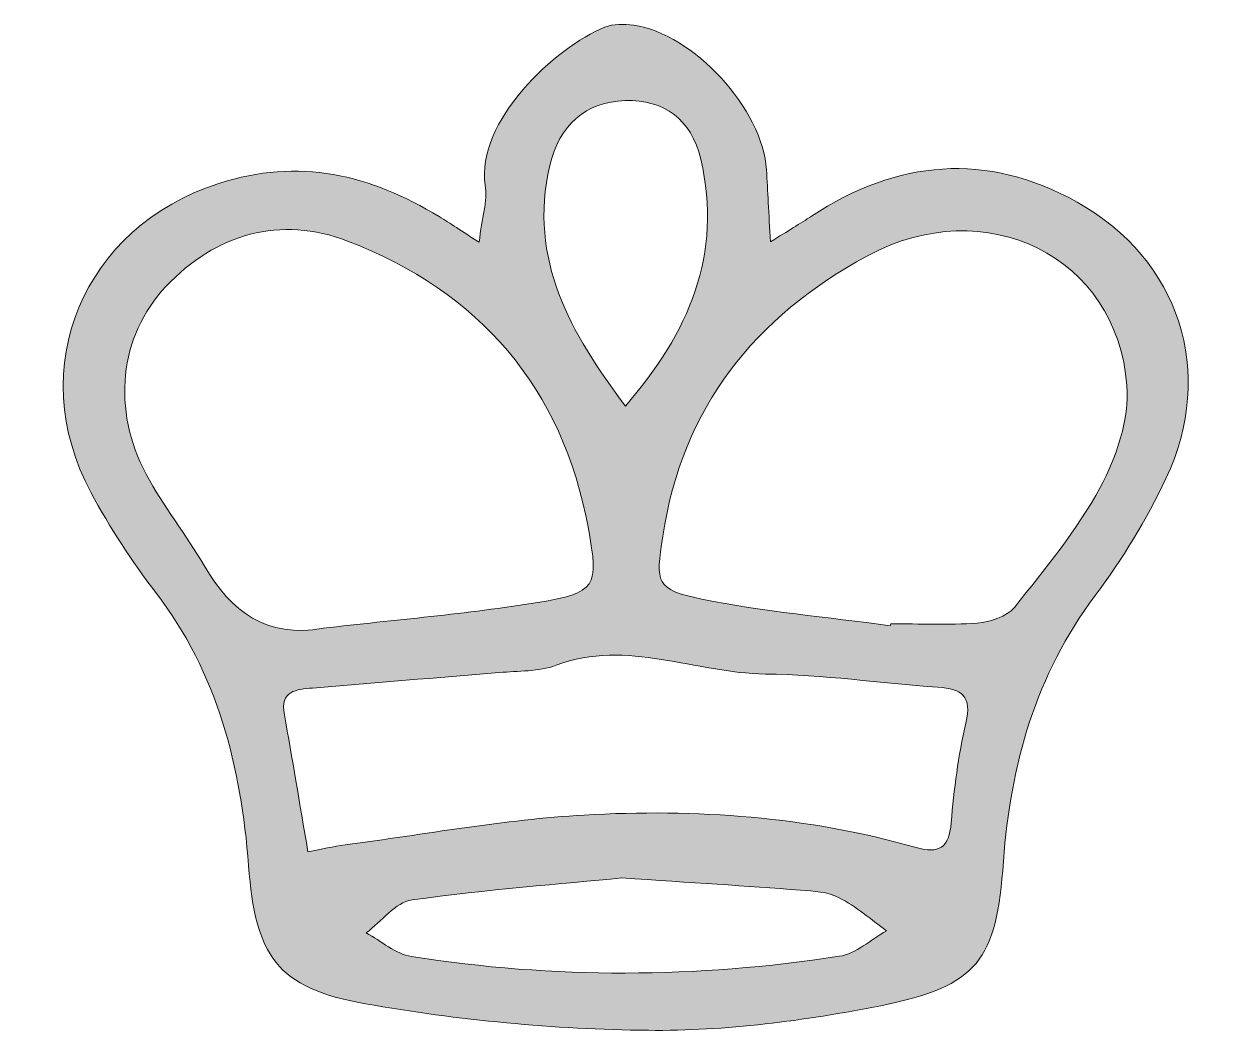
# Model space of a CAD drawing. Header units: inches. Extents: x 70 to 1930, y -1762 to -192.
import ezdxf

# ---------------------------------------------------------------- set-up
doc = ezdxf.new("R2010")
doc.units = ezdxf.units.IN
doc.header["$MEASUREMENT"] = 0
doc.layers.add('Layer 1', color=7, linetype='Continuous')

msp = doc.modelspace()

# ---------------------------------------------------------------- hatches: boundary and pattern name
at = {"layer": 'Layer 1', "true_color": 0xffffff}
h = msp.add_hatch(color=7, dxfattribs=at)
h.dxf.hatch_style = 2
edge = h.paths.add_edge_path()
edge.add_spline(control_points=[(780.3, -532.5), (784.8, -494.6), (793.8, -468.1), (789.9, -443.6), (774.4, -345.1), (899.1, -228.2), (976.5, -197.5), (989.7, -192.2), (1006.4, -192.3), (1020.9, -194.3), (1114.6, -207.1), (1222.8, -325.4), (1228.4, -419.9), (1230.3, -452.9), (1232.1, -486), (1234.6, -531.9), (1262.8, -514.4), (1281, -503.6), (1298.6, -492), (1432.6, -404.1), (1571.5, -391.1), (1713, -470.2), (1872.5, -559.4), (1929.6, -735.2), (1851.4, -900.8), (1821.1, -964.8), (1783.3, -1026.6), (1740.8, -1083.3), (1648.5, -1206.9), (1608.7, -1346.5), (1597.9, -1497.5), (1586.9, -1651.6), (1558.8, -1692.2), (1406.6, -1722.4), (1287.8, -1746), (1165, -1762.1), (1044.2, -1760.8), (896.9, -1759.2), (748.2, -1745), (603.1, -1719.5), (463.5, -1694.9), (431.5, -1644), (420.8, -1503.9), (409, -1350), (372.7, -1204.6), (276.2, -1078.6), (238.7, -1029.6), (204.3, -977.4), (175.2, -923), (70.4, -727.8), (162.9, -508.9), (374.5, -440.8), (498.7, -400.8), (610.9, -427), (718.1, -492.7), (735.3, -503.2), (752.1, -514.4), (780.3, -532.5)], knot_values=[0, 0, 0, 0, 1, 1, 1, 2, 2, 2, 3, 3, 3, 4, 4, 4, 5, 5, 5, 6, 6, 6, 7, 7, 7, 8, 8, 8, 9, 9, 9, 10, 10, 10, 11, 11, 11, 12, 12, 12, 13, 13, 13, 14, 14, 14, 15, 15, 15, 16, 16, 16, 17, 17, 17, 18, 18, 18, 19, 19, 19, 19], degree=3, periodic=1)
edge = h.paths.add_edge_path()
edge.add_spline(control_points=[(1421.3, -1130.2), (1421.6, -1129.2), (1421.9, -1128.1), (1422.2, -1127.1), (1467.1, -1127.1), (1512.3, -1129.6), (1556.9, -1126), (1577.2, -1124.4), (1603.3, -1116.3), (1615, -1101.7), (1662.8, -1041.8), (1712.5, -981.7), (1748.7, -914.8), (1774.2, -867.6), (1794.4, -808.1), (1790.5, -756.1), (1775.3, -554.5), (1570.2, -453.8), (1385.1, -554.1), (1210.9, -648.6), (1097, -789.3), (1066.7, -990.6), (1055.7, -1063.7), (1054.6, -1073.7), (1127.6, -1088.7), (1224.3, -1108.4), (1323.3, -1116.9), (1421.3, -1130.2)], knot_values=[0, 0, 0, 0, 1, 1, 1, 2, 2, 2, 3, 3, 3, 4, 4, 4, 5, 5, 5, 6, 6, 6, 7, 7, 7, 8, 8, 8, 9, 9, 9, 9], degree=3, periodic=1)
edge = h.paths.add_edge_path()
edge.add_spline(control_points=[(537.2, -1134.1), (648.8, -1121.2), (761, -1112), (871.8, -1094), (963.1, -1079.2), (967.3, -1069.4), (950.7, -978.9), (910.4, -758.9), (780.8, -609.5), (575.3, -530.7), (470.6, -490.6), (369.7, -519.1), (292, -601.6), (218.4, -679.9), (207.6, -793.5), (261.2, -894.3), (287.4, -943.8), (323.5, -988.1), (351.7, -1036.6), (393.7, -1108.8), (448.8, -1150), (537.2, -1134.1)], knot_values=[0, 0, 0, 0, 1, 1, 1, 2, 2, 2, 3, 3, 3, 4, 4, 4, 5, 5, 5, 6, 6, 6, 7, 7, 7, 7], degree=3, periodic=1)
edge = h.paths.add_edge_path()
edge.add_spline(control_points=[(513.4, -1482.6), (535.5, -1478.4), (553.3, -1474.1), (571.4, -1471.8), (695.5, -1455.5), (819.2, -1432.5), (943.9, -1425.3), (1118.3, -1415.4), (1292.3, -1427.5), (1461.8, -1476), (1497.1, -1486.1), (1513.2, -1476.4), (1516.4, -1437.5), (1520.7, -1385.4), (1527.5, -1333), (1539.4, -1282.1), (1549.3, -1240), (1533.5, -1228.7), (1495.7, -1226.1), (1406, -1219.9), (1316.5, -1206.3), (1226.8, -1205.5), (1117.9, -1204.4), (1011.6, -1150.2), (900.3, -1191.8), (873.1, -1202), (841.3, -1200.6), (811.5, -1203.2), (714.5, -1211.5), (617.3, -1219), (520.3, -1227.4), (495.5, -1229.6), (469.6, -1231.1), (476.6, -1268.9), (489, -1336.8), (500.1, -1405), (513.4, -1482.6)], knot_values=[0, 0, 0, 0, 1, 1, 1, 2, 2, 2, 3, 3, 3, 4, 4, 4, 5, 5, 5, 6, 6, 6, 7, 7, 7, 8, 8, 8, 9, 9, 9, 10, 10, 10, 11, 11, 11, 12, 12, 12, 12], degree=3, periodic=1)
edge = h.paths.add_edge_path()
edge.add_spline(control_points=[(1002.8, -1523.3), (910.3, -1532.4), (792.4, -1541.3), (675.7, -1557.6), (649.9, -1561.2), (627.9, -1591.2), (604.2, -1609), (627.6, -1621.6), (649.9, -1641.8), (674.7, -1645.7), (896.9, -1680.8), (1119.7, -1679.7), (1341.9, -1645.5), (1367.9, -1641.5), (1391.1, -1619.4), (1415.7, -1605.7), (1391.2, -1588.1), (1368.1, -1567.7), (1341.6, -1554.1), (1324.1, -1545), (1301.7, -1543.9), (1281.3, -1542.3), (1197.1, -1535.9), (1112.9, -1530.7), (1002.8, -1523.3)], knot_values=[0, 0, 0, 0, 1, 1, 1, 2, 2, 2, 3, 3, 3, 4, 4, 4, 5, 5, 5, 6, 6, 6, 7, 7, 7, 8, 8, 8, 8], degree=3, periodic=1)
edge = h.paths.add_edge_path()
edge.add_spline(control_points=[(1008.4, -787.9), (1107.4, -673.7), (1160.6, -551.3), (1126, -403.3), (1111.3, -340.4), (1068.7, -310.3), (1008.1, -311.8), (946.8, -313.3), (905, -350.5), (890.5, -413.1), (856.5, -559.9), (923, -673.8), (1008.4, -787.9)], knot_values=[0, 0, 0, 0, 1, 1, 1, 2, 2, 2, 3, 3, 3, 4, 4, 4, 4], degree=3, periodic=1)

# ---------------------------------------------------------------- linework, layer by layer
at = {"layer": 'Layer 1', "lineweight": 0}
for points, knots in [([(780.3, -532.5), (784.8, -494.6), (793.8, -468.1), (789.9, -443.6), (774.4, -345.1), (899.1, -228.2), (976.5, -197.5), (989.7, -192.2), (1006.4, -192.3), (1020.9, -194.3), (1114.6, -207.1), (1222.8, -325.4), (1228.4, -419.9), (1230.3, -452.9), (1232.1, -486), (1234.6, -531.9), (1262.8, -514.4), (1281, -503.6), (1298.6, -492), (1432.6, -404.1), (1571.5, -391.1), (1713, -470.2), (1872.5, -559.4), (1929.6, -735.2), (1851.4, -900.8), (1821.1, -964.8), (1783.3, -1026.6), (1740.8, -1083.3), (1648.5, -1206.9), (1608.7, -1346.5), (1597.9, -1497.5), (1586.9, -1651.6), (1558.8, -1692.2), (1406.6, -1722.4), (1287.8, -1746), (1165, -1762.1), (1044.2, -1760.8), (896.9, -1759.2), (748.2, -1745), (603.1, -1719.5), (463.5, -1694.9), (431.5, -1644), (420.8, -1503.9), (409, -1350), (372.7, -1204.6), (276.2, -1078.6), (238.7, -1029.6), (204.3, -977.4), (175.2, -923), (70.4, -727.8), (162.9, -508.9), (374.5, -440.8), (498.7, -400.8), (610.9, -427), (718.1, -492.7), (735.3, -503.2), (752.1, -514.4), (780.3, -532.5)], [0, 0, 0, 0, 1, 1, 1, 2, 2, 2, 3, 3, 3, 4, 4, 4, 5, 5, 5, 6, 6, 6, 7, 7, 7, 8, 8, 8, 9, 9, 9, 10, 10, 10, 11, 11, 11, 12, 12, 12, 13, 13, 13, 14, 14, 14, 15, 15, 15, 16, 16, 16, 17, 17, 17, 18, 18, 18, 19, 19, 19, 19]), ([(1008.4, -787.9), (1107.4, -673.7), (1160.6, -551.3), (1126, -403.3), (1111.3, -340.4), (1068.7, -310.3), (1008.1, -311.8), (946.8, -313.3), (905, -350.5), (890.5, -413.1), (856.5, -559.9), (923, -673.8), (1008.4, -787.9)], [0, 0, 0, 0, 1, 1, 1, 2, 2, 2, 3, 3, 3, 4, 4, 4, 4]), ([(1421.3, -1130.2), (1421.6, -1129.2), (1421.9, -1128.1), (1422.2, -1127.1), (1467.1, -1127.1), (1512.3, -1129.6), (1556.9, -1126), (1577.2, -1124.4), (1603.3, -1116.3), (1615, -1101.7), (1662.8, -1041.8), (1712.5, -981.7), (1748.7, -914.8), (1774.2, -867.6), (1794.4, -808.1), (1790.5, -756.1), (1775.3, -554.5), (1570.2, -453.8), (1385.1, -554.1), (1210.9, -648.6), (1097, -789.3), (1066.7, -990.6), (1055.7, -1063.7), (1054.6, -1073.7), (1127.6, -1088.7), (1224.3, -1108.4), (1323.3, -1116.9), (1421.3, -1130.2)], [0, 0, 0, 0, 1, 1, 1, 2, 2, 2, 3, 3, 3, 4, 4, 4, 5, 5, 5, 6, 6, 6, 7, 7, 7, 8, 8, 8, 9, 9, 9, 9]), ([(537.2, -1134.1), (648.8, -1121.2), (761, -1112), (871.8, -1094), (963.1, -1079.2), (967.3, -1069.4), (950.7, -978.9), (910.4, -758.9), (780.8, -609.5), (575.3, -530.7), (470.6, -490.6), (369.7, -519.1), (292, -601.6), (218.4, -679.9), (207.6, -793.5), (261.2, -894.3), (287.4, -943.8), (323.5, -988.1), (351.7, -1036.6), (393.7, -1108.8), (448.8, -1150), (537.2, -1134.1)], [0, 0, 0, 0, 1, 1, 1, 2, 2, 2, 3, 3, 3, 4, 4, 4, 5, 5, 5, 6, 6, 6, 7, 7, 7, 7]), ([(513.4, -1482.6), (535.5, -1478.4), (553.3, -1474.1), (571.4, -1471.8), (695.5, -1455.5), (819.2, -1432.5), (943.9, -1425.3), (1118.3, -1415.4), (1292.3, -1427.5), (1461.8, -1476), (1497.1, -1486.1), (1513.2, -1476.4), (1516.4, -1437.5), (1520.7, -1385.4), (1527.5, -1333), (1539.4, -1282.1), (1549.3, -1240), (1533.5, -1228.7), (1495.7, -1226.1), (1406, -1219.9), (1316.5, -1206.3), (1226.8, -1205.5), (1117.9, -1204.4), (1011.6, -1150.2), (900.3, -1191.8), (873.1, -1202), (841.3, -1200.6), (811.5, -1203.2), (714.5, -1211.5), (617.3, -1219), (520.3, -1227.4), (495.5, -1229.6), (469.6, -1231.1), (476.6, -1268.9), (489, -1336.8), (500.1, -1405), (513.4, -1482.6)], [0, 0, 0, 0, 1, 1, 1, 2, 2, 2, 3, 3, 3, 4, 4, 4, 5, 5, 5, 6, 6, 6, 7, 7, 7, 8, 8, 8, 9, 9, 9, 10, 10, 10, 11, 11, 11, 12, 12, 12, 12]), ([(1002.8, -1523.3), (910.3, -1532.4), (792.4, -1541.3), (675.7, -1557.6), (649.9, -1561.2), (627.9, -1591.2), (604.2, -1609), (627.6, -1621.6), (649.9, -1641.8), (674.7, -1645.7), (896.9, -1680.8), (1119.7, -1679.7), (1341.9, -1645.5), (1367.9, -1641.5), (1391.1, -1619.4), (1415.7, -1605.7), (1391.2, -1588.1), (1368.1, -1567.7), (1341.6, -1554.1), (1324.1, -1545), (1301.7, -1543.9), (1281.3, -1542.3), (1197.1, -1535.9), (1112.9, -1530.7), (1002.8, -1523.3)], [0, 0, 0, 0, 1, 1, 1, 2, 2, 2, 3, 3, 3, 4, 4, 4, 5, 5, 5, 6, 6, 6, 7, 7, 7, 8, 8, 8, 8])]:
    msp.add_open_spline(points, degree=3, knots=knots, dxfattribs=at)

doc.saveas('drawing.dxf')
